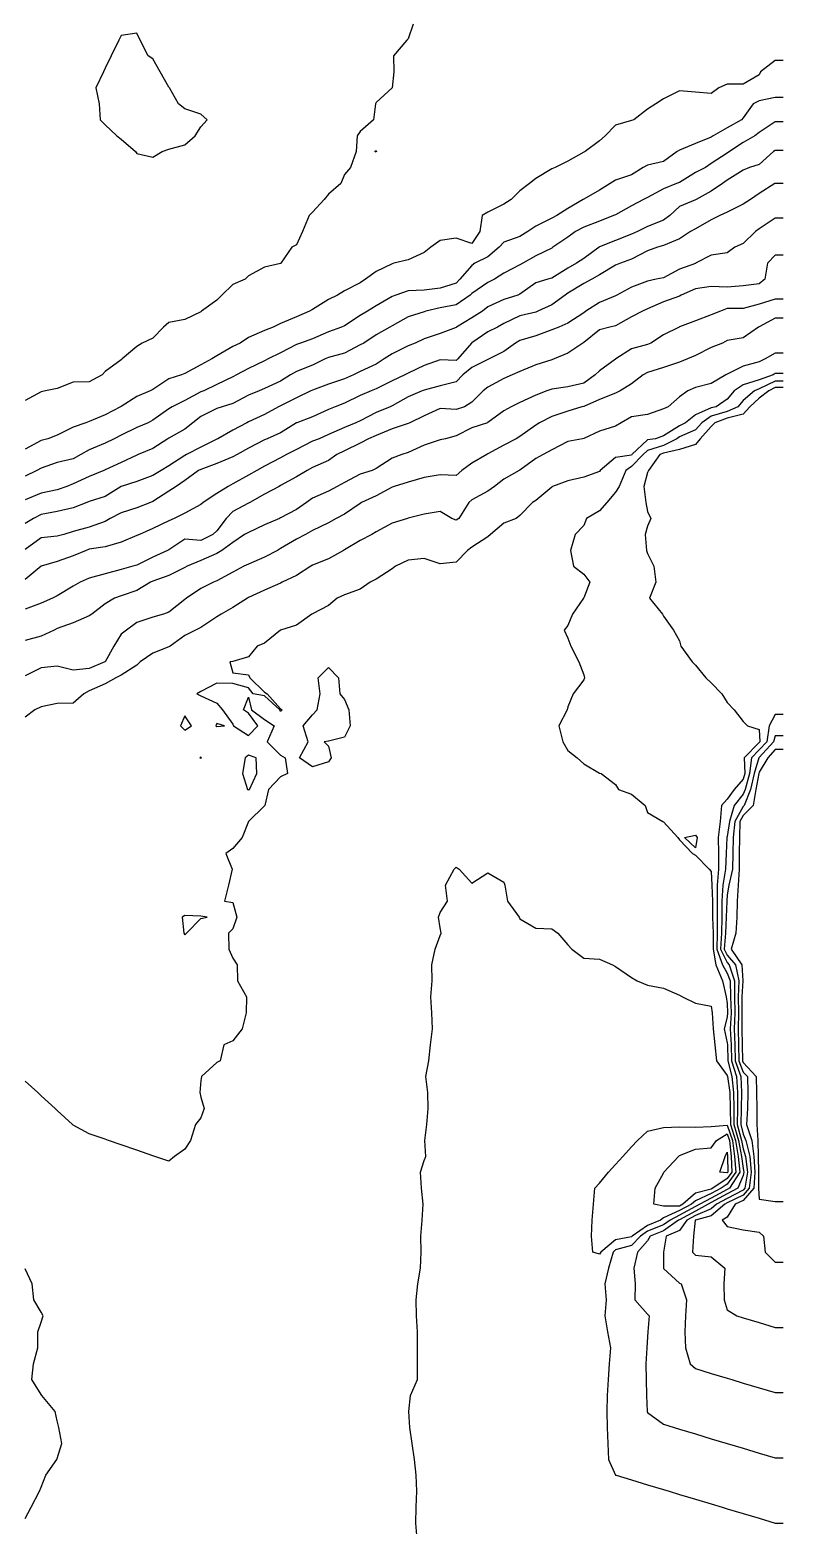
# Model space of a CAD drawing. Header units: metres. Extents: x 2681030 to 2681330, y 1246000 to 1246290.
# Drawn here: x 2681306.39 to 2681330, y 1246029.69 to 1246076.57 of the extents above; entities that cross this region are included whole.
import ezdxf

# ---------------------------------------------------------------- set-up
doc = ezdxf.new("R2010")
doc.units = ezdxf.units.M
doc.layers.add('BASIS_HOEHENLINIEN', color=8, linetype='Continuous')

msp = doc.modelspace()

# ---------------------------------------------------------------- linework, layer by layer
at = {"layer": 'BASIS_HOEHENLINIEN'}
for points in [[(2681318.41, 1246076.75, 0), (2681318.25, 1246076.285, 0), (2681318.206, 1246076.25, 0), (2681317.789, 1246075.75, 0), (2681317.8, 1246075.25, 0), (2681317.751, 1246074.75, 0), (2681317.75, 1246074.749, 0), (2681317.25, 1246074.286, 0), (2681317.224, 1246074.25, 0), (2681317.16, 1246073.75, 0), (2681316.75, 1246073.386, 0), (2681316.649, 1246073.25, 0), (2681316.621, 1246072.75, 0), (2681316.445, 1246072.25, 0), (2681316.25, 1246072.029, 0), (2681316.137, 1246071.75, 0), (2681315.75, 1246071.413, 0), (2681315.612, 1246071.25, 0), (2681315.25, 1246070.848, 0), (2681315.146, 1246070.75, 0), (2681314.939, 1246070.25, 0), (2681314.75, 1246069.831, 0), (2681314.599, 1246069.75, 0), (2681314.258, 1246069.25, 0), (2681314.25, 1246069.244, 0), (2681313.75, 1246069.126, 0), (2681313.25, 1246068.855, 0), (2681313.138, 1246068.75, 0), (2681312.75, 1246068.581, 0), (2681312.408, 1246068.25, 0), (2681312.25, 1246068.091, 0), (2681311.771, 1246067.75, 0), (2681311.75, 1246067.73, 0), (2681311.25, 1246067.491, 0), (2681310.75, 1246067.391, 0), (2681310.58, 1246067.25, 0), (2681310.25, 1246066.904, 0), (2681309.915, 1246066.75, 0), (2681309.75, 1246066.642, 0), (2681309.288, 1246066.25, 0), (2681309.25, 1246066.224, 0), (2681308.75, 1246065.857, 0), (2681308.656, 1246065.75, 0), (2681308.25, 1246065.534, 0), (2681307.75, 1246065.523, 0), (2681307.25, 1246065.32, 0), (2681306.887, 1246065.25, 0), (2681306.75, 1246065.22, 0), (2681306.25, 1246064.949, 0)], [(2681310.25, 1246072.572, 0), (2681310.541, 1246072.75, 0), (2681310.75, 1246072.829, 0), (2681311.25, 1246072.962, 0), (2681311.57, 1246073.25, 0), (2681311.75, 1246073.523, 0), (2681311.95, 1246073.75, 0), (2681311.75, 1246073.929, 0), (2681311.25, 1246074.088, 0), (2681311.047, 1246074.25, 0), (2681310.771, 1246074.75, 0), (2681310.75, 1246074.776, 0), (2681310.477, 1246075.25, 0), (2681310.25, 1246075.662, 0), (2681310.105, 1246075.75, 0), (2681309.849, 1246076.25, 0), (2681309.75, 1246076.464, 0), (2681309.25, 1246076.395, 0), (2681309.18, 1246076.25, 0), (2681308.938, 1246075.75, 0), (2681308.75, 1246075.362, 0), (2681308.696, 1246075.25, 0), (2681308.462, 1246074.75, 0), (2681308.56, 1246074.25, 0), (2681308.601, 1246073.75, 0), (2681308.75, 1246073.588, 0), (2681309.119, 1246073.25, 0), (2681309.25, 1246073.136, 0), (2681309.703, 1246072.75, 0), (2681309.75, 1246072.69, 0), (2681310.25, 1246072.572, 0)], [(2681330, 1246075.606, 0), (2681329.75, 1246075.606, 0), (2681329.291, 1246075.25, 0), (2681329.25, 1246075.153, 0), (2681328.75, 1246074.865, 0), (2681328.25, 1246074.87, 0), (2681327.991, 1246074.75, 0), (2681327.75, 1246074.574, 0), (2681327.25, 1246074.611, 0), (2681326.75, 1246074.652, 0), (2681326.25, 1246074.409, 0), (2681326.008, 1246074.25, 0), (2681325.75, 1246074.077, 0), (2681325.317, 1246073.75, 0), (2681325.25, 1246073.724, 0), (2681324.75, 1246073.585, 0), (2681324.423, 1246073.25, 0), (2681324.25, 1246073.086, 0), (2681323.796, 1246072.75, 0), (2681323.75, 1246072.729, 0), (2681323.25, 1246072.448, 0), (2681322.859, 1246072.25, 0), (2681322.75, 1246072.211, 0), (2681322.25, 1246071.909, 0), (2681322.056, 1246071.75, 0), (2681321.75, 1246071.521, 0), (2681321.479, 1246071.25, 0), (2681321.25, 1246071.108, 0), (2681320.75, 1246070.849, 0), (2681320.565, 1246070.75, 0), (2681320.493, 1246070.25, 0), (2681320.25, 1246069.868, 0), (2681319.75, 1246070.041, 0), (2681319.25, 1246069.962, 0), (2681318.962, 1246069.75, 0), (2681318.75, 1246069.593, 0), (2681318.25, 1246069.356, 0), (2681317.797, 1246069.25, 0), (2681317.75, 1246069.235, 0), (2681317.25, 1246068.993, 0), (2681316.914, 1246068.75, 0), (2681316.75, 1246068.633, 0), (2681316.25, 1246068.384, 0), (2681316.038, 1246068.25, 0), (2681315.75, 1246068.116, 0), (2681315.25, 1246067.803, 0), (2681315.158, 1246067.75, 0), (2681314.75, 1246067.573, 0), (2681314.25, 1246067.363, 0), (2681314.016, 1246067.25, 0), (2681313.75, 1246067.139, 0), (2681313.25, 1246066.921, 0), (2681312.98, 1246066.75, 0), (2681312.75, 1246066.636, 0), (2681312.25, 1246066.347, 0), (2681312.098, 1246066.25, 0), (2681311.75, 1246066.066, 0), (2681311.25, 1246065.797, 0), (2681311.147, 1246065.75, 0), (2681310.75, 1246065.623, 0), (2681310.25, 1246065.289, 0), (2681310.167, 1246065.25, 0), (2681309.75, 1246065.076, 0), (2681309.25, 1246064.758, 0), (2681309.236, 1246064.75, 0), (2681308.75, 1246064.495, 0), (2681308.25, 1246064.285, 0), (2681308.148, 1246064.25, 0), (2681307.75, 1246064.117, 0), (2681307.25, 1246063.861, 0), (2681306.953, 1246063.75, 0), (2681306.75, 1246063.692, 0), (2681306.25, 1246063.421, 0)], [(2681330, 1246074.451, 0), (2681329.75, 1246074.451, 0), (2681329.25, 1246074.343, 0), (2681329.066, 1246074.25, 0), (2681328.75, 1246073.811, 0), (2681328.7, 1246073.75, 0), (2681328.25, 1246073.5, 0), (2681327.813, 1246073.25, 0), (2681327.75, 1246073.205, 0), (2681327.25, 1246073.01, 0), (2681326.75, 1246072.797, 0), (2681326.683, 1246072.75, 0), (2681326.25, 1246072.44, 0), (2681325.75, 1246072.331, 0), (2681325.612, 1246072.25, 0), (2681325.25, 1246072.027, 0), (2681324.75, 1246071.857, 0), (2681324.577, 1246071.75, 0), (2681324.25, 1246071.546, 0), (2681323.75, 1246071.256, 0), (2681323.739, 1246071.25, 0), (2681323.25, 1246070.969, 0), (2681322.909, 1246070.75, 0), (2681322.75, 1246070.665, 0), (2681322.25, 1246070.409, 0), (2681322.005, 1246070.25, 0), (2681321.75, 1246070.086, 0), (2681321.25, 1246069.908, 0), (2681321.1, 1246069.75, 0), (2681320.75, 1246069.456, 0), (2681320.343, 1246069.25, 0), (2681320.25, 1246069.181, 0), (2681319.867, 1246068.75, 0), (2681319.75, 1246068.63, 0), (2681319.25, 1246068.47, 0), (2681318.75, 1246068.41, 0), (2681318.25, 1246068.387, 0), (2681317.865, 1246068.25, 0), (2681317.75, 1246068.21, 0), (2681317.25, 1246067.921, 0), (2681316.979, 1246067.75, 0), (2681316.75, 1246067.612, 0), (2681316.25, 1246067.292, 0), (2681316.159, 1246067.25, 0), (2681315.75, 1246067.098, 0), (2681315.25, 1246066.883, 0), (2681314.88, 1246066.75, 0), (2681314.75, 1246066.699, 0), (2681314.25, 1246066.446, 0), (2681313.864, 1246066.25, 0), (2681313.75, 1246066.194, 0), (2681313.25, 1246065.956, 0), (2681312.867, 1246065.75, 0), (2681312.75, 1246065.694, 0), (2681312.25, 1246065.449, 0), (2681311.843, 1246065.25, 0), (2681311.75, 1246065.215, 0), (2681311.25, 1246064.951, 0), (2681310.854, 1246064.75, 0), (2681310.75, 1246064.687, 0), (2681310.25, 1246064.329, 0), (2681310.105, 1246064.25, 0), (2681309.75, 1246064.097, 0), (2681309.25, 1246063.856, 0), (2681309.035, 1246063.75, 0), (2681308.75, 1246063.614, 0), (2681308.25, 1246063.405, 0), (2681307.993, 1246063.25, 0), (2681307.75, 1246063.124, 0), (2681307.25, 1246063, 0), (2681306.75, 1246062.822, 0), (2681306.616, 1246062.75, 0), (2681306.25, 1246062.579, 0)], [(2681330, 1246073.683, 0), (2681329.75, 1246073.683, 0), (2681329.25, 1246073.35, 0), (2681329.111, 1246073.25, 0), (2681328.75, 1246073.038, 0), (2681328.322, 1246072.75, 0), (2681328.25, 1246072.702, 0), (2681327.75, 1246072.377, 0), (2681327.564, 1246072.25, 0), (2681327.25, 1246072.096, 0), (2681326.75, 1246071.786, 0), (2681326.664, 1246071.75, 0), (2681326.25, 1246071.587, 0), (2681325.75, 1246071.315, 0), (2681325.628, 1246071.25, 0), (2681325.25, 1246071.046, 0), (2681324.75, 1246070.772, 0), (2681324.686, 1246070.75, 0), (2681324.25, 1246070.574, 0), (2681323.75, 1246070.379, 0), (2681323.494, 1246070.25, 0), (2681323.25, 1246070.072, 0), (2681322.785, 1246069.75, 0), (2681322.75, 1246069.728, 0), (2681322.25, 1246069.483, 0), (2681321.84, 1246069.25, 0), (2681321.75, 1246069.204, 0), (2681321.25, 1246068.938, 0), (2681320.951, 1246068.75, 0), (2681320.75, 1246068.649, 0), (2681320.25, 1246068.304, 0), (2681320.197, 1246068.25, 0), (2681319.75, 1246067.951, 0), (2681319.25, 1246067.851, 0), (2681318.807, 1246067.75, 0), (2681318.75, 1246067.728, 0), (2681318.25, 1246067.568, 0), (2681317.75, 1246067.292, 0), (2681317.674, 1246067.25, 0), (2681317.25, 1246067.003, 0), (2681316.861, 1246066.75, 0), (2681316.75, 1246066.69, 0), (2681316.25, 1246066.433, 0), (2681315.75, 1246066.301, 0), (2681315.646, 1246066.25, 0), (2681315.25, 1246066.053, 0), (2681314.75, 1246065.854, 0), (2681314.561, 1246065.75, 0), (2681314.25, 1246065.557, 0), (2681313.75, 1246065.325, 0), (2681313.579, 1246065.25, 0), (2681313.25, 1246065.112, 0), (2681312.75, 1246064.856, 0), (2681312.424, 1246064.75, 0), (2681312.25, 1246064.695, 0), (2681311.75, 1246064.45, 0), (2681311.504, 1246064.25, 0), (2681311.25, 1246064.046, 0), (2681310.75, 1246063.77, 0), (2681310.722, 1246063.75, 0), (2681310.25, 1246063.441, 0), (2681309.788, 1246063.25, 0), (2681309.75, 1246063.233, 0), (2681309.25, 1246063.004, 0), (2681308.75, 1246062.769, 0), (2681308.706, 1246062.75, 0), (2681308.25, 1246062.564, 0), (2681307.75, 1246062.338, 0), (2681307.549, 1246062.25, 0), (2681307.25, 1246062.148, 0), (2681306.75, 1246062.042, 0), (2681306.25, 1246061.83, 0)], [(2681330, 1246072.785, 0), (2681329.75, 1246072.785, 0), (2681329.704, 1246072.75, 0), (2681329.25, 1246072.351, 0), (2681328.949, 1246072.25, 0), (2681328.75, 1246072.174, 0), (2681328.25, 1246071.86, 0), (2681328.096, 1246071.75, 0), (2681327.75, 1246071.51, 0), (2681327.276, 1246071.25, 0), (2681327.25, 1246071.234, 0), (2681326.75, 1246071.028, 0), (2681326.452, 1246070.75, 0), (2681326.25, 1246070.6, 0), (2681325.75, 1246070.402, 0), (2681325.436, 1246070.25, 0), (2681325.25, 1246070.16, 0), (2681324.75, 1246069.959, 0), (2681324.25, 1246069.761, 0), (2681324.233, 1246069.75, 0), (2681323.75, 1246069.402, 0), (2681323.524, 1246069.25, 0), (2681323.25, 1246069.096, 0), (2681322.75, 1246068.788, 0), (2681322.627, 1246068.75, 0), (2681322.25, 1246068.642, 0), (2681321.75, 1246068.283, 0), (2681321.685, 1246068.25, 0), (2681321.25, 1246068.11, 0), (2681320.75, 1246067.88, 0), (2681320.579, 1246067.75, 0), (2681320.25, 1246067.537, 0), (2681319.767, 1246067.25, 0), (2681319.75, 1246067.236, 0), (2681319.25, 1246067.048, 0), (2681318.75, 1246066.883, 0), (2681318.472, 1246066.75, 0), (2681318.25, 1246066.667, 0), (2681317.75, 1246066.411, 0), (2681317.499, 1246066.25, 0), (2681317.25, 1246066.088, 0), (2681316.75, 1246065.86, 0), (2681316.533, 1246065.75, 0), (2681316.25, 1246065.624, 0), (2681315.75, 1246065.458, 0), (2681315.25, 1246065.273, 0), (2681315.203, 1246065.25, 0), (2681314.75, 1246065.031, 0), (2681314.25, 1246064.782, 0), (2681314.186, 1246064.75, 0), (2681313.75, 1246064.511, 0), (2681313.25, 1246064.279, 0), (2681313.189, 1246064.25, 0), (2681312.75, 1246064.023, 0), (2681312.28, 1246063.75, 0), (2681312.25, 1246063.737, 0), (2681311.75, 1246063.487, 0), (2681311.305, 1246063.25, 0), (2681311.25, 1246063.226, 0), (2681310.75, 1246062.897, 0), (2681310.507, 1246062.75, 0), (2681310.25, 1246062.595, 0), (2681309.75, 1246062.409, 0), (2681309.25, 1246062.251, 0), (2681309.248, 1246062.25, 0), (2681308.75, 1246061.942, 0), (2681308.25, 1246061.786, 0), (2681308.173, 1246061.75, 0), (2681307.75, 1246061.582, 0), (2681307.25, 1246061.47, 0), (2681306.75, 1246061.37, 0), (2681306.508, 1246061.25, 0), (2681306.25, 1246061.092, 0)], [(2681317.259, 1246072.75, 0), (2681317.25, 1246072.735, 0), (2681317.202, 1246072.75, 0), (2681317.25, 1246072.785, 0), (2681317.259, 1246072.75, 0)], [(2681330, 1246071.755, 0), (2681329.75, 1246071.755, 0), (2681329.742, 1246071.75, 0), (2681329.25, 1246071.438, 0), (2681328.977, 1246071.25, 0), (2681328.75, 1246071.108, 0), (2681328.25, 1246070.857, 0), (2681328.022, 1246070.75, 0), (2681327.75, 1246070.609, 0), (2681327.25, 1246070.331, 0), (2681327.096, 1246070.25, 0), (2681326.75, 1246070.012, 0), (2681326.25, 1246069.81, 0), (2681326.063, 1246069.75, 0), (2681325.75, 1246069.643, 0), (2681325.25, 1246069.377, 0), (2681324.908, 1246069.25, 0), (2681324.75, 1246069.186, 0), (2681324.25, 1246068.892, 0), (2681324.002, 1246068.75, 0), (2681323.75, 1246068.612, 0), (2681323.25, 1246068.315, 0), (2681323.171, 1246068.25, 0), (2681322.75, 1246067.945, 0), (2681322.317, 1246067.75, 0), (2681322.25, 1246067.721, 0), (2681321.75, 1246067.604, 0), (2681321.25, 1246067.358, 0), (2681321.046, 1246067.25, 0), (2681320.75, 1246067.101, 0), (2681320.25, 1246066.76, 0), (2681320.239, 1246066.75, 0), (2681319.802, 1246066.25, 0), (2681319.75, 1246066.205, 0), (2681319.25, 1246066.218, 0), (2681318.75, 1246066.045, 0), (2681318.25, 1246065.808, 0), (2681318.147, 1246065.75, 0), (2681317.75, 1246065.561, 0), (2681317.25, 1246065.313, 0), (2681317.09, 1246065.25, 0), (2681316.75, 1246065.108, 0), (2681316.25, 1246064.869, 0), (2681315.96, 1246064.75, 0), (2681315.75, 1246064.665, 0), (2681315.25, 1246064.434, 0), (2681314.763, 1246064.25, 0), (2681314.75, 1246064.245, 0), (2681314.25, 1246063.933, 0), (2681313.835, 1246063.75, 0), (2681313.75, 1246063.717, 0), (2681313.25, 1246063.449, 0), (2681312.888, 1246063.25, 0), (2681312.75, 1246063.177, 0), (2681312.25, 1246062.97, 0), (2681311.75, 1246062.78, 0), (2681311.682, 1246062.75, 0), (2681311.25, 1246062.444, 0), (2681310.977, 1246062.25, 0), (2681310.75, 1246062.102, 0), (2681310.25, 1246061.781, 0), (2681310.174, 1246061.75, 0), (2681309.75, 1246061.586, 0), (2681309.25, 1246061.427, 0), (2681308.91, 1246061.25, 0), (2681308.75, 1246061.155, 0), (2681308.25, 1246060.972, 0), (2681307.75, 1246060.846, 0), (2681307.46, 1246060.75, 0), (2681307.25, 1246060.693, 0), (2681306.75, 1246060.641, 0), (2681306.25, 1246060.281, 0)], [(2681330, 1246070.66, 0), (2681329.75, 1246070.66, 0), (2681329.25, 1246070.329, 0), (2681329.131, 1246070.25, 0), (2681328.75, 1246069.867, 0), (2681328.484, 1246069.75, 0), (2681328.25, 1246069.578, 0), (2681327.75, 1246069.503, 0), (2681327.256, 1246069.25, 0), (2681327.25, 1246069.248, 0), (2681326.75, 1246069.062, 0), (2681326.25, 1246068.794, 0), (2681326.027, 1246068.75, 0), (2681325.75, 1246068.691, 0), (2681325.25, 1246068.499, 0), (2681324.791, 1246068.25, 0), (2681324.75, 1246068.227, 0), (2681324.25, 1246068.018, 0), (2681323.822, 1246067.75, 0), (2681323.75, 1246067.692, 0), (2681323.25, 1246067.376, 0), (2681322.975, 1246067.25, 0), (2681322.75, 1246067.159, 0), (2681322.25, 1246066.973, 0), (2681321.75, 1246066.828, 0), (2681321.618, 1246066.75, 0), (2681321.25, 1246066.487, 0), (2681320.791, 1246066.25, 0), (2681320.75, 1246066.23, 0), (2681320.25, 1246065.986, 0), (2681319.965, 1246065.75, 0), (2681319.75, 1246065.534, 0), (2681319.25, 1246065.406, 0), (2681318.75, 1246065.275, 0), (2681318.683, 1246065.25, 0), (2681318.25, 1246065.063, 0), (2681317.75, 1246064.778, 0), (2681317.682, 1246064.75, 0), (2681317.25, 1246064.574, 0), (2681316.75, 1246064.311, 0), (2681316.61, 1246064.25, 0), (2681316.25, 1246064.105, 0), (2681315.75, 1246063.877, 0), (2681315.459, 1246063.75, 0), (2681315.25, 1246063.668, 0), (2681314.75, 1246063.408, 0), (2681314.441, 1246063.25, 0), (2681314.25, 1246063.15, 0), (2681313.75, 1246062.886, 0), (2681313.51, 1246062.75, 0), (2681313.25, 1246062.602, 0), (2681312.75, 1246062.334, 0), (2681312.606, 1246062.25, 0), (2681312.25, 1246062.031, 0), (2681311.821, 1246061.75, 0), (2681311.75, 1246061.684, 0), (2681311.25, 1246061.412, 0), (2681310.915, 1246061.25, 0), (2681310.75, 1246061.171, 0), (2681310.25, 1246060.94, 0), (2681309.829, 1246060.75, 0), (2681309.75, 1246060.714, 0), (2681309.25, 1246060.504, 0), (2681308.75, 1246060.364, 0), (2681308.25, 1246060.282, 0), (2681308.161, 1246060.25, 0), (2681307.75, 1246060.079, 0), (2681307.25, 1246059.899, 0), (2681306.752, 1246059.75, 0), (2681306.75, 1246059.749, 0), (2681306.25, 1246059.339, 0)], [(2681330, 1246069.507, 0), (2681329.75, 1246069.507, 0), (2681329.513, 1246069.25, 0), (2681329.43, 1246068.75, 0), (2681329.25, 1246068.606, 0), (2681328.75, 1246068.547, 0), (2681328.25, 1246068.5, 0), (2681327.75, 1246068.525, 0), (2681327.25, 1246068.452, 0), (2681326.802, 1246068.25, 0), (2681326.75, 1246068.223, 0), (2681326.25, 1246068.046, 0), (2681325.75, 1246067.827, 0), (2681325.592, 1246067.75, 0), (2681325.25, 1246067.575, 0), (2681324.75, 1246067.284, 0), (2681324.572, 1246067.25, 0), (2681324.25, 1246067.166, 0), (2681323.75, 1246066.762, 0), (2681323.726, 1246066.75, 0), (2681323.25, 1246066.436, 0), (2681322.828, 1246066.25, 0), (2681322.75, 1246066.219, 0), (2681322.25, 1246066.063, 0), (2681321.75, 1246065.859, 0), (2681321.506, 1246065.75, 0), (2681321.25, 1246065.637, 0), (2681320.75, 1246065.369, 0), (2681320.598, 1246065.25, 0), (2681320.25, 1246064.9, 0), (2681320.012, 1246064.75, 0), (2681319.75, 1246064.663, 0), (2681319.25, 1246064.702, 0), (2681318.75, 1246064.465, 0), (2681318.303, 1246064.25, 0), (2681318.25, 1246064.227, 0), (2681317.75, 1246064.061, 0), (2681317.25, 1246063.855, 0), (2681317.01, 1246063.75, 0), (2681316.75, 1246063.615, 0), (2681316.25, 1246063.373, 0), (2681316.017, 1246063.25, 0), (2681315.75, 1246063.065, 0), (2681315.25, 1246062.852, 0), (2681315.084, 1246062.75, 0), (2681314.75, 1246062.557, 0), (2681314.25, 1246062.279, 0), (2681314.203, 1246062.25, 0), (2681313.75, 1246062.015, 0), (2681313.282, 1246061.75, 0), (2681313.25, 1246061.725, 0), (2681312.75, 1246061.471, 0), (2681312.543, 1246061.25, 0), (2681312.25, 1246060.858, 0), (2681312.131, 1246060.75, 0), (2681311.75, 1246060.557, 0), (2681311.25, 1246060.602, 0), (2681310.75, 1246060.271, 0), (2681310.709, 1246060.25, 0), (2681310.25, 1246060.034, 0), (2681309.75, 1246059.788, 0), (2681309.624, 1246059.75, 0), (2681309.25, 1246059.65, 0), (2681308.75, 1246059.512, 0), (2681308.25, 1246059.379, 0), (2681307.968, 1246059.25, 0), (2681307.75, 1246059.124, 0), (2681307.25, 1246058.824, 0), (2681307.106, 1246058.75, 0), (2681306.75, 1246058.599, 0), (2681306.25, 1246058.406, 0)], [(2681330, 1246068.122, 0), (2681329.75, 1246068.122, 0), (2681329.25, 1246067.967, 0), (2681328.75, 1246067.834, 0), (2681328.25, 1246067.828, 0), (2681328.038, 1246067.75, 0), (2681327.75, 1246067.631, 0), (2681327.25, 1246067.442, 0), (2681326.75, 1246067.255, 0), (2681326.742, 1246067.25, 0), (2681326.25, 1246067.002, 0), (2681325.851, 1246066.75, 0), (2681325.75, 1246066.7, 0), (2681325.25, 1246066.572, 0), (2681324.761, 1246066.25, 0), (2681324.75, 1246066.244, 0), (2681324.25, 1246065.878, 0), (2681324.109, 1246065.75, 0), (2681323.75, 1246065.495, 0), (2681323.25, 1246065.372, 0), (2681322.75, 1246065.301, 0), (2681322.599, 1246065.25, 0), (2681322.25, 1246065.114, 0), (2681321.75, 1246064.887, 0), (2681321.475, 1246064.75, 0), (2681321.25, 1246064.626, 0), (2681320.75, 1246064.256, 0), (2681320.731, 1246064.25, 0), (2681320.25, 1246064.086, 0), (2681319.75, 1246063.839, 0), (2681319.418, 1246063.75, 0), (2681319.25, 1246063.71, 0), (2681318.75, 1246063.544, 0), (2681318.25, 1246063.316, 0), (2681318.056, 1246063.25, 0), (2681317.75, 1246063.144, 0), (2681317.25, 1246062.815, 0), (2681317.119, 1246062.75, 0), (2681316.75, 1246062.634, 0), (2681316.25, 1246062.376, 0), (2681316.027, 1246062.25, 0), (2681315.75, 1246062.103, 0), (2681315.25, 1246061.888, 0), (2681315.061, 1246061.75, 0), (2681314.75, 1246061.526, 0), (2681314.25, 1246061.266, 0), (2681314.216, 1246061.25, 0), (2681313.75, 1246061.045, 0), (2681313.25, 1246060.814, 0), (2681313.119, 1246060.75, 0), (2681312.75, 1246060.501, 0), (2681312.412, 1246060.25, 0), (2681312.25, 1246060.151, 0), (2681311.75, 1246059.93, 0), (2681311.32, 1246059.75, 0), (2681311.25, 1246059.716, 0), (2681310.75, 1246059.459, 0), (2681310.25, 1246059.286, 0), (2681310.175, 1246059.25, 0), (2681309.75, 1246058.987, 0), (2681309.25, 1246058.822, 0), (2681309.045, 1246058.75, 0), (2681308.75, 1246058.568, 0), (2681308.332, 1246058.25, 0), (2681308.25, 1246058.193, 0), (2681307.75, 1246057.981, 0), (2681307.25, 1246057.798, 0), (2681307.154, 1246057.75, 0), (2681306.75, 1246057.564, 0), (2681306.25, 1246057.426, 0)], [(2681330, 1246067.531, 0), (2681329.75, 1246067.531, 0), (2681329.25, 1246067.262, 0), (2681329.227, 1246067.25, 0), (2681328.75, 1246066.913, 0), (2681328.25, 1246066.83, 0), (2681328.105, 1246066.75, 0), (2681327.75, 1246066.605, 0), (2681327.25, 1246066.358, 0), (2681327.007, 1246066.25, 0), (2681326.75, 1246066.154, 0), (2681326.25, 1246065.983, 0), (2681325.75, 1246065.821, 0), (2681325.616, 1246065.75, 0), (2681325.25, 1246065.47, 0), (2681324.897, 1246065.25, 0), (2681324.75, 1246065.179, 0), (2681324.25, 1246064.984, 0), (2681323.75, 1246064.764, 0), (2681323.697, 1246064.75, 0), (2681323.25, 1246064.611, 0), (2681322.75, 1246064.444, 0), (2681322.365, 1246064.25, 0), (2681322.25, 1246064.179, 0), (2681321.75, 1246063.822, 0), (2681321.631, 1246063.75, 0), (2681321.25, 1246063.547, 0), (2681320.75, 1246063.279, 0), (2681320.714, 1246063.25, 0), (2681320.25, 1246062.986, 0), (2681319.935, 1246062.75, 0), (2681319.75, 1246062.6, 0), (2681319.25, 1246062.613, 0), (2681318.75, 1246062.531, 0), (2681318.25, 1246062.391, 0), (2681317.815, 1246062.25, 0), (2681317.75, 1246062.228, 0), (2681317.25, 1246061.955, 0), (2681316.791, 1246061.75, 0), (2681316.75, 1246061.721, 0), (2681316.25, 1246061.386, 0), (2681315.99, 1246061.25, 0), (2681315.75, 1246061.116, 0), (2681315.25, 1246060.873, 0), (2681315.036, 1246060.75, 0), (2681314.75, 1246060.6, 0), (2681314.25, 1246060.303, 0), (2681314.154, 1246060.25, 0), (2681313.75, 1246060.039, 0), (2681313.25, 1246059.814, 0), (2681313.103, 1246059.75, 0), (2681312.75, 1246059.571, 0), (2681312.25, 1246059.292, 0), (2681312.144, 1246059.25, 0), (2681311.75, 1246059.058, 0), (2681311.307, 1246058.75, 0), (2681311.25, 1246058.711, 0), (2681310.75, 1246058.316, 0), (2681310.584, 1246058.25, 0), (2681310.25, 1246058.151, 0), (2681309.75, 1246057.988, 0), (2681309.417, 1246057.75, 0), (2681309.25, 1246057.619, 0), (2681309.026, 1246057.25, 0), (2681308.75, 1246056.756, 0), (2681308.745, 1246056.75, 0), (2681308.25, 1246056.55, 0), (2681307.75, 1246056.497, 0), (2681307.25, 1246056.624, 0), (2681306.75, 1246056.569, 0), (2681306.25, 1246056.315, 0)], [(2681330, 1246066.434, 0), (2681329.75, 1246066.434, 0), (2681329.436, 1246066.25, 0), (2681329.25, 1246066.155, 0), (2681328.75, 1246066.026, 0), (2681328.25, 1246065.777, 0), (2681328.202, 1246065.75, 0), (2681327.75, 1246065.477, 0), (2681327.25, 1246065.359, 0), (2681327.018, 1246065.25, 0), (2681326.75, 1246065.062, 0), (2681326.398, 1246064.75, 0), (2681326.25, 1246064.683, 0), (2681325.75, 1246064.507, 0), (2681325.25, 1246064.44, 0), (2681324.924, 1246064.25, 0), (2681324.75, 1246064.148, 0), (2681324.25, 1246063.982, 0), (2681323.75, 1246063.756, 0), (2681323.717, 1246063.75, 0), (2681323.25, 1246063.66, 0), (2681322.75, 1246063.405, 0), (2681322.479, 1246063.25, 0), (2681322.25, 1246063.132, 0), (2681321.75, 1246062.762, 0), (2681321.726, 1246062.75, 0), (2681321.25, 1246062.481, 0), (2681320.952, 1246062.25, 0), (2681320.75, 1246062.105, 0), (2681320.25, 1246061.829, 0), (2681320.146, 1246061.75, 0), (2681319.841, 1246061.25, 0), (2681319.75, 1246061.191, 0), (2681319.615, 1246061.25, 0), (2681319.25, 1246061.465, 0), (2681318.75, 1246061.382, 0), (2681318.25, 1246061.258, 0), (2681318.224, 1246061.25, 0), (2681317.75, 1246061.103, 0), (2681317.25, 1246060.829, 0), (2681317.108, 1246060.75, 0), (2681316.75, 1246060.556, 0), (2681316.25, 1246060.264, 0), (2681316.225, 1246060.25, 0), (2681315.75, 1246059.987, 0), (2681315.25, 1246059.781, 0), (2681315.195, 1246059.75, 0), (2681314.75, 1246059.464, 0), (2681314.301, 1246059.25, 0), (2681314.25, 1246059.222, 0), (2681313.75, 1246059.006, 0), (2681313.25, 1246058.768, 0), (2681313.215, 1246058.75, 0), (2681312.75, 1246058.454, 0), (2681312.393, 1246058.25, 0), (2681312.25, 1246058.167, 0), (2681311.75, 1246057.828, 0), (2681311.588, 1246057.75, 0), (2681311.25, 1246057.584, 0), (2681310.791, 1246057.25, 0), (2681310.75, 1246057.226, 0), (2681310.25, 1246057.025, 0), (2681309.849, 1246056.75, 0), (2681309.75, 1246056.648, 0), (2681309.25, 1246056.338, 0), (2681309.085, 1246056.25, 0), (2681308.75, 1246056.06, 0), (2681308.25, 1246055.842, 0), (2681308.085, 1246055.75, 0), (2681307.75, 1246055.458, 0), (2681307.25, 1246055.452, 0), (2681306.75, 1246055.348, 0), (2681306.551, 1246055.25, 0), (2681306.25, 1246055.02, 0)], [(2681330, 1246065.792, 0), (2681329.75, 1246065.792, 0), (2681329.69, 1246065.75, 0), (2681329.25, 1246065.594, 0), (2681328.75, 1246065.44, 0), (2681328.464, 1246065.25, 0), (2681328.25, 1246064.989, 0), (2681327.903, 1246064.75, 0), (2681327.75, 1246064.714, 0), (2681327.25, 1246064.494, 0), (2681326.943, 1246064.25, 0), (2681326.75, 1246064.158, 0), (2681326.25, 1246063.84, 0), (2681326.005, 1246063.75, 0), (2681325.75, 1246063.716, 0), (2681325.263, 1246063.25, 0), (2681325.25, 1246063.236, 0), (2681324.75, 1246063.158, 0), (2681324.263, 1246062.75, 0), (2681324.25, 1246062.717, 0), (2681323.75, 1246062.544, 0), (2681323.25, 1246062.431, 0), (2681322.777, 1246062.25, 0), (2681322.75, 1246062.234, 0), (2681322.25, 1246061.808, 0), (2681322.15, 1246061.75, 0), (2681321.75, 1246061.345, 0), (2681321.632, 1246061.25, 0), (2681321.25, 1246061.104, 0), (2681320.825, 1246060.75, 0), (2681320.75, 1246060.674, 0), (2681320.25, 1246060.352, 0), (2681320.107, 1246060.25, 0), (2681319.75, 1246059.884, 0), (2681319.25, 1246059.825, 0), (2681318.75, 1246059.997, 0), (2681318.25, 1246059.937, 0), (2681317.855, 1246059.75, 0), (2681317.75, 1246059.667, 0), (2681317.25, 1246059.342, 0), (2681317.06, 1246059.25, 0), (2681316.75, 1246059.028, 0), (2681316.25, 1246058.858, 0), (2681316.022, 1246058.75, 0), (2681315.75, 1246058.518, 0), (2681315.25, 1246058.263, 0), (2681315.231, 1246058.25, 0), (2681314.75, 1246057.908, 0), (2681314.25, 1246057.751, 0), (2681314.249, 1246057.75, 0), (2681313.75, 1246057.338, 0), (2681313.518, 1246057.25, 0), (2681313.25, 1246056.912, 0), (2681312.75, 1246056.764, 0), (2681312.659, 1246056.75, 0), (2681312.75, 1246056.411, 0), (2681313.25, 1246056.351, 0), (2681313.288, 1246056.25, 0), (2681313.75, 1246055.803, 0), (2681313.831, 1246055.75, 0), (2681314.25, 1246055.285, 0), (2681314.3, 1246055.25, 0), (2681314.25, 1246055.196, 0), (2681314.225, 1246055.25, 0), (2681313.75, 1246055.69, 0), (2681313.394, 1246055.75, 0), (2681313.25, 1246055.937, 0), (2681312.75, 1246056.075, 0), (2681312.25, 1246056.085, 0), (2681311.75, 1246055.82, 0), (2681311.622, 1246055.75, 0), (2681311.75, 1246055.687, 0), (2681312.25, 1246055.454, 0), (2681312.435, 1246055.25, 0), (2681312.75, 1246054.796, 0), (2681312.778, 1246054.75, 0), (2681313.25, 1246054.44, 0), (2681313.533, 1246054.75, 0), (2681313.25, 1246055.144, 0), (2681313.09, 1246055.25, 0), (2681313.25, 1246055.652, 0), (2681313.342, 1246055.25, 0), (2681313.75, 1246054.945, 0), (2681314.045, 1246054.75, 0), (2681313.828, 1246054.25, 0), (2681314.25, 1246053.83, 0), (2681314.396, 1246053.75, 0), (2681314.463, 1246053.25, 0), (2681314.25, 1246053.144, 0), (2681313.877, 1246052.75, 0), (2681313.761, 1246052.25, 0), (2681313.75, 1246052.237, 0), (2681313.25, 1246051.75, 0), (2681313.25, 1246051.75, 0), (2681313.044, 1246051.25, 0), (2681312.75, 1246050.906, 0), (2681312.534, 1246050.75, 0), (2681312.733, 1246050.25, 0), (2681312.618, 1246049.75, 0), (2681312.49, 1246049.25, 0), (2681312.75, 1246049.207, 0), (2681312.876, 1246048.75, 0), (2681312.75, 1246048.387, 0), (2681312.623, 1246048.25, 0), (2681312.627, 1246047.75, 0), (2681312.75, 1246047.463, 0), (2681312.895, 1246047.25, 0), (2681312.896, 1246046.75, 0), (2681313.179, 1246046.25, 0), (2681313.167, 1246045.75, 0), (2681313.045, 1246045.25, 0), (2681312.75, 1246044.87, 0), (2681312.472, 1246044.75, 0), (2681312.354, 1246044.25, 0), (2681312.25, 1246044.189, 0), (2681311.77, 1246043.75, 0), (2681311.75, 1246043.628, 0), (2681311.718, 1246043.25, 0), (2681311.75, 1246043.109, 0), (2681311.854, 1246042.75, 0), (2681311.75, 1246042.463, 0), (2681311.587, 1246042.25, 0), (2681311.427, 1246041.75, 0), (2681311.25, 1246041.478, 0), (2681310.927, 1246041.25, 0), (2681310.75, 1246041.097, 0), (2681310.309, 1246041.25, 0), (2681310.25, 1246041.271, 0), (2681309.75, 1246041.443, 0), (2681309.25, 1246041.615, 0), (2681308.859, 1246041.75, 0), (2681308.75, 1246041.788, 0), (2681308.25, 1246041.953, 0), (2681307.75, 1246042.231, 0), (2681307.731, 1246042.25, 0), (2681307.25, 1246042.689, 0), (2681307.187, 1246042.75, 0), (2681306.75, 1246043.151, 0), (2681306.642, 1246043.25, 0), (2681306.25, 1246043.609, 0)], [(2681330, 1246065.559, 0), (2681329.75, 1246065.559, 0), (2681329.25, 1246065.312, 0), (2681329.105, 1246065.25, 0), (2681328.75, 1246064.944, 0), (2681328.584, 1246064.75, 0), (2681328.25, 1246064.604, 0), (2681327.75, 1246064.459, 0), (2681327.458, 1246064.25, 0), (2681327.25, 1246064.031, 0), (2681326.75, 1246063.807, 0), (2681326.674, 1246063.75, 0), (2681326.25, 1246063.534, 0), (2681325.75, 1246063.38, 0), (2681325.614, 1246063.25, 0), (2681325.25, 1246062.875, 0), (2681325.072, 1246062.75, 0), (2681324.867, 1246062.25, 0), (2681324.75, 1246062.073, 0), (2681324.477, 1246061.75, 0), (2681324.25, 1246061.491, 0), (2681323.839, 1246061.25, 0), (2681323.75, 1246061.027, 0), (2681323.484, 1246060.75, 0), (2681323.333, 1246060.25, 0), (2681323.432, 1246059.75, 0), (2681323.75, 1246059.508, 0), (2681323.943, 1246059.25, 0), (2681323.75, 1246058.766, 0), (2681323.742, 1246058.75, 0), (2681323.405, 1246058.25, 0), (2681323.25, 1246057.889, 0), (2681323.137, 1246057.75, 0), (2681323.25, 1246057.496, 0), (2681323.346, 1246057.25, 0), (2681323.594, 1246056.75, 0), (2681323.75, 1246056.344, 0), (2681323.772, 1246056.25, 0), (2681323.75, 1246056.19, 0), (2681323.421, 1246055.75, 0), (2681323.25, 1246055.343, 0), (2681323.228, 1246055.25, 0), (2681322.974, 1246054.75, 0), (2681323.098, 1246054.25, 0), (2681323.25, 1246053.976, 0), (2681323.544, 1246053.75, 0), (2681323.75, 1246053.559, 0), (2681324.25, 1246053.261, 0), (2681324.303, 1246053.25, 0), (2681324.75, 1246052.91, 0), (2681324.837, 1246052.75, 0), (2681325.25, 1246052.609, 0), (2681325.678, 1246052.25, 0), (2681325.75, 1246052.03, 0), (2681326.229, 1246051.75, 0), (2681326.25, 1246051.743, 0), (2681326.699, 1246051.25, 0), (2681326.75, 1246051.17, 0), (2681327.164, 1246050.75, 0), (2681327.25, 1246050.69, 0), (2681327.68, 1246050.25, 0), (2681327.75, 1246050.185, 0), (2681327.767, 1246049.75, 0), (2681327.784, 1246049.25, 0), (2681327.792, 1246048.75, 0), (2681327.806, 1246048.25, 0), (2681327.811, 1246047.75, 0), (2681327.891, 1246047.25, 0), (2681328.098, 1246046.75, 0), (2681328.216, 1246046.25, 0), (2681328.25, 1246046.047, 0), (2681328.261, 1246045.75, 0), (2681328.25, 1246045.61, 0), (2681328.158, 1246045.25, 0), (2681328.25, 1246044.805, 0), (2681328.254, 1246044.75, 0), (2681328.273, 1246044.25, 0), (2681328.398, 1246043.75, 0), (2681328.451, 1246043.25, 0), (2681328.455, 1246042.75, 0), (2681328.458, 1246042.25, 0), (2681328.603, 1246041.75, 0), (2681328.695, 1246041.25, 0), (2681328.75, 1246040.874, 0), (2681328.769, 1246040.75, 0), (2681328.75, 1246040.647, 0), (2681328.583, 1246040.25, 0), (2681328.25, 1246040.071, 0), (2681327.75, 1246039.802, 0), (2681327.653, 1246039.75, 0), (2681327.25, 1246039.533, 0), (2681326.75, 1246039.264, 0), (2681326.724, 1246039.25, 0), (2681326.25, 1246038.915, 0), (2681325.829, 1246038.75, 0), (2681325.75, 1246038.6, 0), (2681325.435, 1246038.25, 0), (2681325.326, 1246037.75, 0), (2681325.369, 1246037.25, 0), (2681325.357, 1246036.75, 0), (2681325.75, 1246036.305, 0), (2681325.798, 1246036.25, 0), (2681325.759, 1246035.75, 0), (2681325.75, 1246035.591, 0), (2681325.732, 1246035.25, 0), (2681325.696, 1246034.75, 0), (2681325.706, 1246034.25, 0), (2681325.723, 1246033.75, 0), (2681325.741, 1246033.25, 0), (2681325.75, 1246033.222, 0), (2681326.25, 1246032.85, 0), (2681326.583, 1246032.75, 0), (2681326.75, 1246032.7, 0), (2681327.25, 1246032.549, 0), (2681327.75, 1246032.399, 0), (2681328.246, 1246032.25, 0), (2681328.25, 1246032.249, 0), (2681328.75, 1246032.098, 0), (2681329.25, 1246031.948, 0), (2681329.75, 1246031.798, 0), (2681330, 1246031.798, 0)], [(2681330, 1246065.353, 0), (2681329.75, 1246065.353, 0), (2681329.555, 1246065.25, 0), (2681329.25, 1246065.021, 0), (2681328.958, 1246064.75, 0), (2681328.75, 1246064.519, 0), (2681328.25, 1246064.39, 0), (2681327.857, 1246064.25, 0), (2681327.75, 1246064.128, 0), (2681327.404, 1246063.75, 0), (2681327.25, 1246063.572, 0), (2681326.75, 1246063.411, 0), (2681326.25, 1246063.295, 0), (2681326.133, 1246063.25, 0), (2681325.784, 1246062.75, 0), (2681325.75, 1246062.69, 0), (2681325.638, 1246062.25, 0), (2681325.695, 1246061.75, 0), (2681325.75, 1246061.468, 0), (2681325.856, 1246061.25, 0), (2681325.75, 1246061.004, 0), (2681325.678, 1246060.75, 0), (2681325.718, 1246060.25, 0), (2681325.75, 1246060.156, 0), (2681325.947, 1246059.75, 0), (2681326.014, 1246059.25, 0), (2681325.811, 1246058.75, 0), (2681326.225, 1246058.25, 0), (2681326.25, 1246058.186, 0), (2681326.563, 1246057.75, 0), (2681326.75, 1246057.411, 0), (2681326.792, 1246057.25, 0), (2681327.155, 1246056.75, 0), (2681327.25, 1246056.649, 0), (2681327.583, 1246056.25, 0), (2681327.75, 1246056.099, 0), (2681328.082, 1246055.75, 0), (2681328.25, 1246055.481, 0), (2681328.466, 1246055.25, 0), (2681328.75, 1246054.881, 0), (2681328.889, 1246054.75, 0), (2681329.25, 1246054.632, 0), (2681329.275, 1246054.25, 0), (2681329.25, 1246054.223, 0), (2681328.784, 1246053.75, 0), (2681328.798, 1246053.25, 0), (2681328.75, 1246053.081, 0), (2681328.468, 1246052.75, 0), (2681328.25, 1246052.448, 0), (2681328.072, 1246052.25, 0), (2681328.031, 1246051.75, 0), (2681327.968, 1246051.25, 0), (2681327.972, 1246050.75, 0), (2681327.972, 1246050.25, 0), (2681327.938, 1246049.75, 0), (2681327.933, 1246049.25, 0), (2681327.934, 1246048.75, 0), (2681327.936, 1246048.25, 0), (2681327.926, 1246047.75, 0), (2681328.105, 1246047.25, 0), (2681328.25, 1246046.997, 0), (2681328.339, 1246046.75, 0), (2681328.357, 1246046.25, 0), (2681328.374, 1246045.75, 0), (2681328.341, 1246045.25, 0), (2681328.369, 1246044.75, 0), (2681328.387, 1246044.25, 0), (2681328.538, 1246043.75, 0), (2681328.574, 1246043.25, 0), (2681328.572, 1246042.75, 0), (2681328.566, 1246042.25, 0), (2681328.698, 1246041.75, 0), (2681328.75, 1246041.487, 0), (2681328.817, 1246041.25, 0), (2681328.884, 1246040.75, 0), (2681328.801, 1246040.25, 0), (2681328.75, 1246040.191, 0), (2681328.25, 1246039.93, 0), (2681327.915, 1246039.75, 0), (2681327.75, 1246039.609, 0), (2681327.25, 1246039.392, 0), (2681326.986, 1246039.25, 0), (2681326.75, 1246038.929, 0), (2681326.338, 1246038.75, 0), (2681326.257, 1246038.25, 0), (2681326.25, 1246037.86, 0), (2681326.248, 1246037.75, 0), (2681326.25, 1246037.736, 0), (2681326.75, 1246037.274, 0), (2681326.807, 1246037.25, 0), (2681326.972, 1246036.75, 0), (2681326.939, 1246036.25, 0), (2681326.922, 1246035.75, 0), (2681326.939, 1246035.25, 0), (2681327.091, 1246034.75, 0), (2681327.25, 1246034.595, 0), (2681327.75, 1246034.445, 0), (2681328.25, 1246034.295, 0), (2681328.398, 1246034.25, 0), (2681328.75, 1246034.144, 0), (2681329.25, 1246033.994, 0), (2681329.75, 1246033.843, 0), (2681330, 1246033.843, 0)], [(2681315.836, 1246053.75, 0), (2681315.75, 1246053.619, 0), (2681315.25, 1246053.46, 0), (2681314.842, 1246053.75, 0), (2681315.113, 1246054.25, 0), (2681314.961, 1246054.75, 0), (2681315.25, 1246055.094, 0), (2681315.396, 1246055.25, 0), (2681315.493, 1246055.75, 0), (2681315.432, 1246056.25, 0), (2681315.75, 1246056.574, 0), (2681316.064, 1246056.25, 0), (2681316.109, 1246055.75, 0), (2681316.25, 1246055.575, 0), (2681316.391, 1246055.25, 0), (2681316.432, 1246054.75, 0), (2681316.25, 1246054.388, 0), (2681315.75, 1246054.263, 0), (2681315.618, 1246054.25, 0), (2681315.75, 1246054.11, 0), (2681315.836, 1246053.75, 0)], [(2681311.25, 1246054.61, 0), (2681311.463, 1246054.75, 0), (2681311.25, 1246055.062, 0), (2681311.115, 1246054.75, 0), (2681311.25, 1246054.61, 0)], [(2681312.25, 1246054.732, 0), (2681312.49, 1246054.75, 0), (2681312.25, 1246054.819, 0), (2681312.218, 1246054.75, 0), (2681312.25, 1246054.732, 0)], [(2681330, 1246055.107, 0), (2681329.75, 1246055.107, 0), (2681329.564, 1246054.75, 0), (2681329.486, 1246054.25, 0), (2681329.25, 1246053.992, 0), (2681329.012, 1246053.75, 0), (2681328.944, 1246053.25, 0), (2681328.811, 1246052.75, 0), (2681328.75, 1246052.605, 0), (2681328.467, 1246052.25, 0), (2681328.322, 1246051.75, 0), (2681328.25, 1246051.283, 0), (2681328.241, 1246051.25, 0), (2681328.215, 1246050.75, 0), (2681328.198, 1246050.25, 0), (2681328.109, 1246049.75, 0), (2681328.083, 1246049.25, 0), (2681328.076, 1246048.75, 0), (2681328.066, 1246048.25, 0), (2681328.04, 1246047.75, 0), (2681328.25, 1246047.325, 0), (2681328.313, 1246047.25, 0), (2681328.474, 1246046.75, 0), (2681328.472, 1246046.25, 0), (2681328.486, 1246045.75, 0), (2681328.464, 1246045.25, 0), (2681328.485, 1246044.75, 0), (2681328.5, 1246044.25, 0), (2681328.677, 1246043.75, 0), (2681328.696, 1246043.25, 0), (2681328.689, 1246042.75, 0), (2681328.675, 1246042.25, 0), (2681328.75, 1246041.946, 0), (2681328.834, 1246041.75, 0), (2681328.953, 1246041.25, 0), (2681328.999, 1246040.75, 0), (2681328.942, 1246040.25, 0), (2681328.75, 1246040.029, 0), (2681328.25, 1246039.789, 0), (2681328.177, 1246039.75, 0), (2681327.75, 1246039.386, 0), (2681327.25, 1246039.251, 0), (2681327.247, 1246039.25, 0), (2681327.19, 1246038.75, 0), (2681327.158, 1246038.25, 0), (2681327.25, 1246038.151, 0), (2681327.75, 1246038.104, 0), (2681328.172, 1246037.75, 0), (2681328.147, 1246037.25, 0), (2681328.155, 1246036.75, 0), (2681328.25, 1246036.435, 0), (2681328.55, 1246036.25, 0), (2681328.75, 1246036.19, 0), (2681329.25, 1246036.04, 0), (2681329.75, 1246035.889, 0), (2681330, 1246035.889, 0)], [(2681330, 1246054.433, 0), (2681329.75, 1246054.433, 0), (2681329.698, 1246054.25, 0), (2681329.25, 1246053.76, 0), (2681329.24, 1246053.75, 0), (2681329.09, 1246053.25, 0), (2681328.98, 1246052.75, 0), (2681328.783, 1246052.25, 0), (2681328.75, 1246052.217, 0), (2681328.483, 1246051.75, 0), (2681328.437, 1246051.25, 0), (2681328.423, 1246050.75, 0), (2681328.412, 1246050.25, 0), (2681328.301, 1246049.75, 0), (2681328.25, 1246049.454, 0), (2681328.232, 1246049.25, 0), (2681328.218, 1246048.75, 0), (2681328.196, 1246048.25, 0), (2681328.154, 1246047.75, 0), (2681328.25, 1246047.556, 0), (2681328.508, 1246047.25, 0), (2681328.608, 1246046.75, 0), (2681328.587, 1246046.25, 0), (2681328.598, 1246045.75, 0), (2681328.587, 1246045.25, 0), (2681328.6, 1246044.75, 0), (2681328.614, 1246044.25, 0), (2681328.75, 1246043.893, 0), (2681328.882, 1246043.75, 0), (2681328.9, 1246043.25, 0), (2681328.889, 1246042.75, 0), (2681328.849, 1246042.25, 0), (2681329.021, 1246041.75, 0), (2681329.088, 1246041.25, 0), (2681329.114, 1246040.75, 0), (2681329.084, 1246040.25, 0), (2681328.75, 1246039.867, 0), (2681328.5, 1246039.75, 0), (2681328.25, 1246039.348, 0), (2681328.095, 1246039.25, 0), (2681328.25, 1246039.048, 0), (2681328.75, 1246038.949, 0), (2681329.25, 1246038.87, 0), (2681329.387, 1246038.75, 0), (2681329.441, 1246038.25, 0), (2681329.75, 1246037.935, 0), (2681330, 1246037.935, 0)], [(2681330, 1246054.003, 0), (2681329.75, 1246054.003, 0), (2681329.527, 1246053.75, 0), (2681329.25, 1246053.295, 0), (2681329.236, 1246053.25, 0), (2681329.15, 1246052.75, 0), (2681329.06, 1246052.25, 0), (2681328.75, 1246051.937, 0), (2681328.643, 1246051.75, 0), (2681328.631, 1246051.25, 0), (2681328.626, 1246050.75, 0), (2681328.622, 1246050.25, 0), (2681328.589, 1246049.75, 0), (2681328.561, 1246049.25, 0), (2681328.551, 1246048.75, 0), (2681328.517, 1246048.25, 0), (2681328.373, 1246047.75, 0), (2681328.703, 1246047.25, 0), (2681328.743, 1246046.75, 0), (2681328.702, 1246046.25, 0), (2681328.71, 1246045.75, 0), (2681328.71, 1246045.25, 0), (2681328.716, 1246044.75, 0), (2681328.728, 1246044.25, 0), (2681328.75, 1246044.192, 0), (2681329.157, 1246043.75, 0), (2681329.169, 1246043.25, 0), (2681329.178, 1246042.75, 0), (2681329.175, 1246042.25, 0), (2681329.208, 1246041.75, 0), (2681329.224, 1246041.25, 0), (2681329.229, 1246040.75, 0), (2681329.225, 1246040.25, 0), (2681329.25, 1246039.904, 0), (2681329.75, 1246039.84, 0), (2681330, 1246039.84, 0)], [(2681311.75, 1246053.736, 0), (2681311.768, 1246053.75, 0), (2681311.75, 1246053.769, 0), (2681311.722, 1246053.75, 0), (2681311.75, 1246053.736, 0)], [(2681313.25, 1246052.739, 0), (2681313.274, 1246052.75, 0), (2681313.508, 1246053.25, 0), (2681313.481, 1246053.75, 0), (2681313.25, 1246053.827, 0), (2681313.139, 1246053.75, 0), (2681313.053, 1246053.25, 0), (2681313.212, 1246052.75, 0), (2681313.25, 1246052.739, 0)], [(2681327.303, 1246051.25, 0), (2681327.25, 1246050.919, 0), (2681326.91, 1246051.25, 0), (2681327.25, 1246051.317, 0), (2681327.303, 1246051.25, 0)], [(2681318.531, 1246029.25, 0), (2681318.488, 1246029.75, 0), (2681318.502, 1246030.25, 0), (2681318.522, 1246030.75, 0), (2681318.505, 1246031.25, 0), (2681318.448, 1246031.75, 0), (2681318.379, 1246032.25, 0), (2681318.305, 1246032.75, 0), (2681318.267, 1246033.25, 0), (2681318.32, 1246033.75, 0), (2681318.54, 1246034.25, 0), (2681318.547, 1246034.75, 0), (2681318.537, 1246035.25, 0), (2681318.544, 1246035.75, 0), (2681318.514, 1246036.25, 0), (2681318.497, 1246036.75, 0), (2681318.556, 1246037.25, 0), (2681318.632, 1246037.75, 0), (2681318.66, 1246038.25, 0), (2681318.648, 1246038.75, 0), (2681318.691, 1246039.25, 0), (2681318.717, 1246039.75, 0), (2681318.666, 1246040.25, 0), (2681318.632, 1246040.75, 0), (2681318.75, 1246041.124, 0), (2681318.804, 1246041.25, 0), (2681318.771, 1246041.75, 0), (2681318.838, 1246042.25, 0), (2681318.872, 1246042.75, 0), (2681318.867, 1246043.25, 0), (2681318.801, 1246043.75, 0), (2681318.899, 1246044.25, 0), (2681318.947, 1246044.75, 0), (2681319.011, 1246045.25, 0), (2681318.993, 1246045.75, 0), (2681318.963, 1246046.25, 0), (2681319.003, 1246046.75, 0), (2681318.994, 1246047.25, 0), (2681319.098, 1246047.75, 0), (2681319.25, 1246048.173, 0), (2681319.282, 1246048.25, 0), (2681319.25, 1246048.419, 0), (2681319.196, 1246048.75, 0), (2681319.25, 1246048.897, 0), (2681319.485, 1246049.25, 0), (2681319.422, 1246049.75, 0), (2681319.695, 1246050.25, 0), (2681319.75, 1246050.321, 0), (2681319.853, 1246050.25, 0), (2681320.25, 1246049.812, 0), (2681320.75, 1246050.143, 0), (2681321.25, 1246049.846, 0), (2681321.277, 1246049.75, 0), (2681321.367, 1246049.25, 0), (2681321.732, 1246048.75, 0), (2681321.75, 1246048.696, 0), (2681322.25, 1246048.4, 0), (2681322.75, 1246048.38, 0), (2681322.942, 1246048.25, 0), (2681323.25, 1246047.887, 0), (2681323.378, 1246047.75, 0), (2681323.75, 1246047.469, 0), (2681324.25, 1246047.428, 0), (2681324.655, 1246047.25, 0), (2681324.75, 1246047.207, 0), (2681325.25, 1246046.862, 0), (2681325.424, 1246046.75, 0), (2681325.75, 1246046.616, 0), (2681326.25, 1246046.523, 0), (2681326.75, 1246046.299, 0), (2681326.852, 1246046.25, 0), (2681327.25, 1246046.057, 0), (2681327.75, 1246045.961, 0), (2681327.773, 1246045.75, 0), (2681327.805, 1246045.25, 0), (2681327.863, 1246044.75, 0), (2681327.918, 1246044.25, 0), (2681328.25, 1246043.785, 0), (2681328.258, 1246043.75, 0), (2681328.329, 1246043.25, 0), (2681328.338, 1246042.75, 0), (2681328.35, 1246042.25, 0), (2681328.508, 1246041.75, 0), (2681328.587, 1246041.25, 0), (2681328.644, 1246040.75, 0), (2681328.321, 1246040.25, 0), (2681328.25, 1246040.212, 0), (2681327.75, 1246039.943, 0), (2681327.391, 1246039.75, 0), (2681327.25, 1246039.674, 0), (2681326.75, 1246039.407, 0), (2681326.462, 1246039.25, 0), (2681326.25, 1246039.1, 0), (2681325.75, 1246038.903, 0), (2681325.532, 1246038.75, 0), (2681325.25, 1246038.458, 0), (2681324.75, 1246038.315, 0), (2681324.672, 1246038.25, 0), (2681324.528, 1246037.75, 0), (2681324.415, 1246037.25, 0), (2681324.453, 1246036.75, 0), (2681324.409, 1246036.25, 0), (2681324.5, 1246035.75, 0), (2681324.596, 1246035.25, 0), (2681324.552, 1246034.75, 0), (2681324.518, 1246034.25, 0), (2681324.486, 1246033.75, 0), (2681324.475, 1246033.25, 0), (2681324.49, 1246032.75, 0), (2681324.508, 1246032.25, 0), (2681324.525, 1246031.75, 0), (2681324.75, 1246031.257, 0), (2681324.768, 1246031.25, 0), (2681325.25, 1246031.105, 0), (2681325.75, 1246030.955, 0), (2681326.25, 1246030.804, 0), (2681326.431, 1246030.75, 0), (2681326.75, 1246030.654, 0), (2681327.25, 1246030.504, 0), (2681327.75, 1246030.353, 0), (2681328.093, 1246030.25, 0), (2681328.25, 1246030.203, 0), (2681328.75, 1246030.053, 0), (2681329.25, 1246029.902, 0), (2681329.75, 1246029.752, 0), (2681330, 1246029.752, 0)], [(2681311.25, 1246048.196, 0), (2681311.297, 1246048.25, 0), (2681311.75, 1246048.706, 0), (2681311.948, 1246048.75, 0), (2681311.75, 1246048.778, 0), (2681311.25, 1246048.797, 0), (2681311.167, 1246048.75, 0), (2681311.216, 1246048.25, 0), (2681311.25, 1246048.196, 0)], [(2681324.289, 1246038.25, 0), (2681324.25, 1246038.182, 0), (2681324.04, 1246038.25, 0), (2681323.994, 1246038.75, 0), (2681324.016, 1246039.25, 0), (2681324.058, 1246039.75, 0), (2681324.097, 1246040.25, 0), (2681324.25, 1246040.413, 0), (2681324.523, 1246040.75, 0), (2681324.75, 1246040.998, 0), (2681324.98, 1246041.25, 0), (2681325.25, 1246041.545, 0), (2681325.437, 1246041.75, 0), (2681325.75, 1246042.037, 0), (2681326.25, 1246042.15, 0), (2681326.75, 1246042.179, 0), (2681327.25, 1246042.164, 0), (2681327.75, 1246042.189, 0), (2681328.25, 1246042.228, 0), (2681328.414, 1246041.75, 0), (2681328.478, 1246041.25, 0), (2681328.518, 1246040.75, 0), (2681328.25, 1246040.378, 0), (2681328.059, 1246040.25, 0), (2681327.75, 1246040.084, 0), (2681327.25, 1246039.858, 0), (2681327.126, 1246039.75, 0), (2681326.75, 1246039.55, 0), (2681326.25, 1246039.321, 0), (2681326.161, 1246039.25, 0), (2681325.75, 1246039.087, 0), (2681325.271, 1246038.75, 0), (2681325.25, 1246038.729, 0), (2681324.75, 1246038.632, 0), (2681324.289, 1246038.25, 0)], [(2681326.857, 1246039.75, 0), (2681326.75, 1246039.693, 0), (2681326.25, 1246039.692, 0), (2681325.952, 1246039.75, 0), (2681325.989, 1246040.25, 0), (2681326.25, 1246040.728, 0), (2681326.261, 1246040.75, 0), (2681326.718, 1246041.25, 0), (2681326.75, 1246041.273, 0), (2681327.25, 1246041.479, 0), (2681327.75, 1246041.514, 0), (2681327.908, 1246041.75, 0), (2681328.25, 1246041.952, 0), (2681328.319, 1246041.75, 0), (2681328.369, 1246041.25, 0), (2681328.392, 1246040.75, 0), (2681328.25, 1246040.553, 0), (2681327.797, 1246040.25, 0), (2681327.75, 1246040.225, 0), (2681327.25, 1246040.093, 0), (2681326.857, 1246039.75, 0)], [(2681328.265, 1246040.75, 0), (2681328.25, 1246040.729, 0), (2681328.021, 1246040.75, 0), (2681328.185, 1246041.25, 0), (2681328.25, 1246041.379, 0), (2681328.26, 1246041.25, 0), (2681328.265, 1246040.75, 0)], [(2681306.25, 1246029.898, 0), (2681306.432, 1246030.25, 0), (2681306.695, 1246030.75, 0), (2681306.75, 1246030.883, 0), (2681306.898, 1246031.25, 0), (2681307.241, 1246031.75, 0), (2681307.25, 1246031.777, 0), (2681307.397, 1246032.25, 0), (2681307.297, 1246032.75, 0), (2681307.25, 1246032.962, 0), (2681307.189, 1246033.25, 0), (2681306.765, 1246033.75, 0), (2681306.75, 1246033.781, 0), (2681306.455, 1246034.25, 0), (2681306.51, 1246034.75, 0), (2681306.647, 1246035.25, 0), (2681306.647, 1246035.75, 0), (2681306.75, 1246036.057, 0), (2681306.811, 1246036.25, 0), (2681306.75, 1246036.364, 0), (2681306.515, 1246036.75, 0), (2681306.467, 1246037.25, 0), (2681306.25, 1246037.719, 0)]]:
    msp.add_polyline3d(points, dxfattribs=at)

doc.saveas('drawing.dxf')
